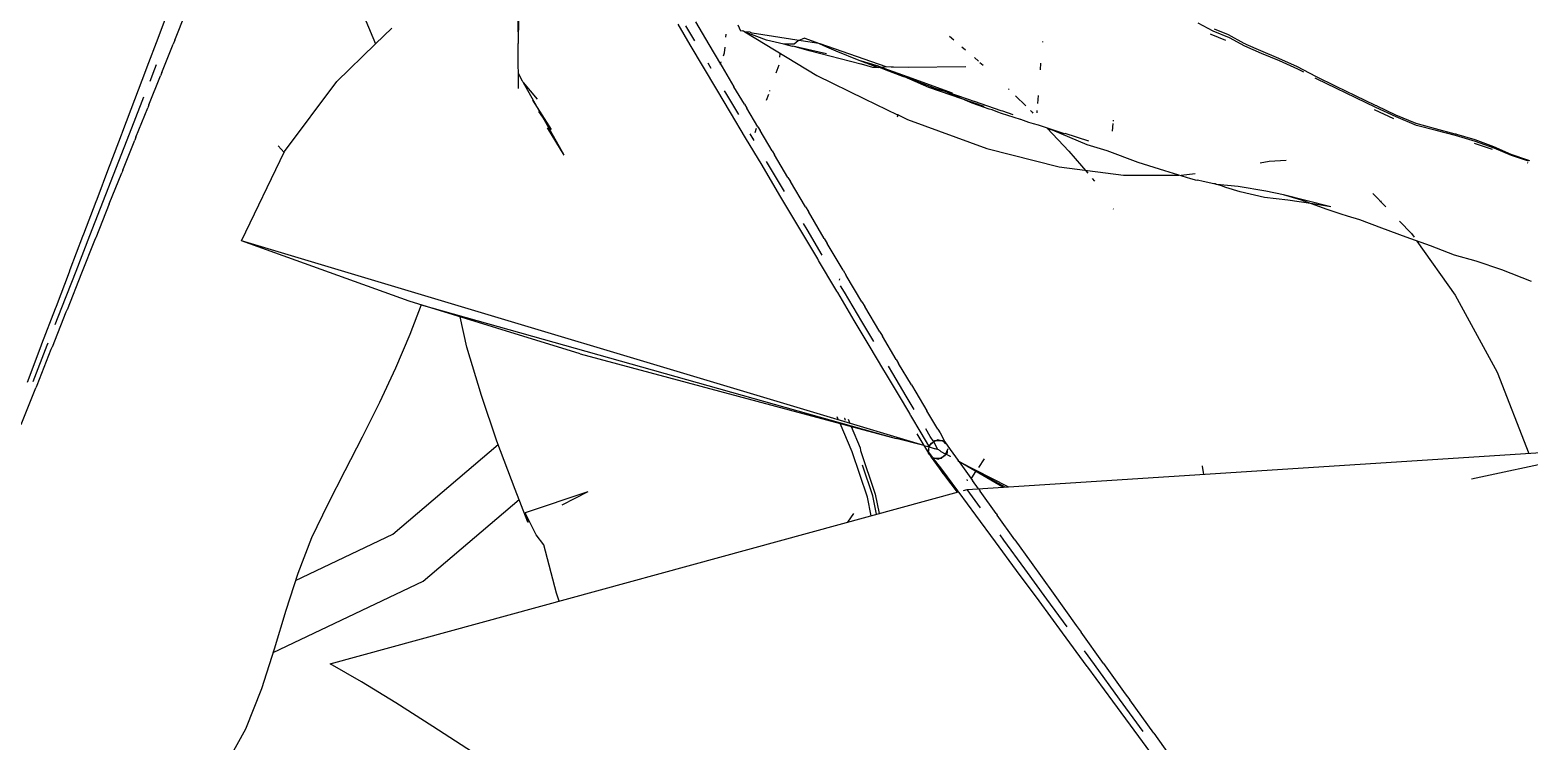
# Model space of a CAD drawing. Header units: metres. Extents: x 113 to 8702, y -1158 to 1243.
# Drawn here: x 5913.8757 to 5914.0155, y -734.4196 to -734.3533 of the extents above; entities that cross this region are included whole.
import ezdxf

# ---------------------------------------------------------------- set-up
doc = ezdxf.new("R2010")
doc.units = ezdxf.units.M
doc.header["$MEASUREMENT"] = 0
doc.layers.add('YELLOW', color=2, linetype='Continuous')

# ---------------------------------------------------------------- blocks, each defined once
blk = doc.blocks.new('EK')
at = {"color": 250}
for p, q in [((5900.8061, -832.3249), (5900.8682, -832.7077)), ((5900.8336, -833.8176), (5900.8153, -832.3814)), ((5900.1574, -832.5842), (5900.1727, -832.5463)), ((5900.1754, -832.5466), (5900.161, -832.583)), ((5900.1727, -832.5463), (5900.1741, -832.5439)), ((5900.1792, -832.5475), (5900.1787, -832.5487)), ((5900.4399, -832.5533), (5900.411, -832.6174)), ((5900.1389, -832.6216), (5900.1574, -832.5842)), ((5900.161, -832.583), (5900.1427, -832.6204)), ((5900.6354, -832.6395), (5900.8178, -832.5786)), ((5900.1427, -832.6204), (5900.1258, -832.6607)), ((5900.411, -832.6174), (5900.389, -832.673)), ((5900.1217, -832.6619), (5900.1389, -832.6216)), ((5900.1457, -832.6246), (5900.1298, -832.6631)), ((5900.4618, -832.723), (5900.6354, -832.6395)), ((5900.1076, -832.7018), (5900.1217, -832.6619)), ((5900.1258, -832.6607), (5900.1106, -832.7038)), ((5900.389, -832.673), (5900.3732, -832.7198)), ((5900.0929, -832.7476), (5900.1064, -832.7052)), ((5900.1106, -832.7038), (5900.0975, -832.7461)), ((5900.1064, -832.7052), (5900.1071, -832.703)), ((5900.1071, -832.703), (5900.1076, -832.7018)), ((5900.0791, -832.7901), (5900.0929, -832.7476)), ((5900.0975, -832.7461), (5900.0838, -832.7887)), ((5900.3381, -832.801), (5900.4618, -832.723)), ((5900.3732, -832.7198), (5900.3505, -832.7717)), ((5900.3505, -832.7717), (5900.3285, -832.8239)), ((5900.0579, -832.8335), (5900.0791, -832.7901)), ((5900.0838, -832.7887), (5900.0628, -832.8323)), ((5900.2921, -832.8371), (5900.3211, -832.8118)), ((5900.3211, -832.8118), (5900.3296, -832.8064)), ((5900.0363, -832.8736), (5900.0579, -832.8335)), ((5900.0628, -832.8323), (5900.0395, -832.8758)), ((5900.0667, -832.8374), (5900.0447, -832.879)), ((5900.3285, -832.8239), (5900.3061, -832.8766)), ((5900.0113, -832.9204), (5900.0344, -832.877)), ((5900.0395, -832.8758), (5900.0166, -832.9191)), ((5900.0344, -832.877), (5900.0357, -832.8746)), ((5900.0357, -832.8746), (5900.0363, -832.8736)), ((5900.2289, -832.8923), (5900.2597, -832.8655)), ((5900.2469, -832.874), (5900.2474, -832.8761)), ((5900.3061, -832.8766), (5900.2847, -832.9242)), ((5899.9881, -832.9617), (5900.0113, -832.9204)), ((5900.0166, -832.9191), (5899.9936, -832.9604)), ((5900.2847, -832.9242), (5900.2757, -832.9508)), ((5899.9642, -833.0047), (5899.9881, -832.9617)), ((5899.9936, -832.9604), (5899.97, -833.0033)), ((5900.2705, -832.9646), (5900.2586, -832.9948)), ((5900.2757, -832.9508), (5900.2705, -832.9646)), ((5899.9406, -833.0446), (5899.9642, -833.0047)), ((5899.97, -833.0033), (5899.9685, -833.0057)), ((5900.2532, -832.9858), (5900.2215, -833.0889)), ((5900.2581, -832.9969), (5900.2352, -833.0502)), ((5900.2532, -832.9858), (5900.2448, -833.0254)), ((5900.2586, -832.9948), (5900.2581, -832.9969)), ((5899.92, -833.0846), (5899.9406, -833.0446)), ((5899.9468, -833.0429), (5899.9264, -833.0827)), ((5899.9542, -833.0302), (5899.9468, -833.0429)), ((5900.2448, -833.0254), (5900.2337, -833.08)), ((5900.1456, -833.1167), (5900.1458, -833.0794)), ((5900.2352, -833.0502), (5900.2215, -833.0889)), ((5900.2337, -833.08), (5900.2253, -833.131)), ((5899.9015, -833.1232), (5899.92, -833.0846)), ((5899.9264, -833.0827), (5899.9082, -833.1211)), ((5900.2215, -833.0889), (5900.2114, -833.1275)), ((5899.8856, -833.1544), (5899.9015, -833.1232)), ((5899.9082, -833.1211), (5899.8902, -833.1568)), ((5900.1487, -833.1367), (5900.1456, -833.1167)), ((5900.2114, -833.1275), (5900.1978, -833.1874)), ((5900.2253, -833.131), (5900.2096, -833.1838)), ((5899.8628, -833.1924), (5899.8832, -833.1591)), ((5899.8902, -833.1568), (5899.8701, -833.19)), ((5899.8832, -833.1591), (5899.885, -833.1555)), ((5899.885, -833.1555), (5899.8856, -833.1544)), ((5899.8484, -833.2222), (5899.8628, -833.1924)), ((5899.8701, -833.19), (5899.8534, -833.2249)), ((5899.8755, -833.1982), (5899.8606, -833.2299)), ((5900.1978, -833.1874), (5900.191, -833.2345)), ((5900.1987, -833.2144), (5900.1948, -833.2242)), ((5900.2096, -833.1838), (5900.1987, -833.2144)), ((5899.8534, -833.2249), (5899.8345, -833.2573)), ((5899.8606, -833.2299), (5899.8598, -833.2313)), ((5900.1893, -833.2409), (5900.1828, -833.2639)), ((5900.1895, -833.2386), (5900.1893, -833.2409)), ((5900.1898, -833.2377), (5900.1895, -833.2386)), ((5900.1913, -833.2353), (5900.1898, -833.2377)), ((5900.1948, -833.2242), (5900.191, -833.2345)), ((5900.191, -833.2345), (5900.1913, -833.2353)), ((5900.1664, -833.3115), (5900.1643, -833.2804)), ((5900.1799, -833.2774), (5900.1757, -833.2908)), ((5900.1828, -833.2639), (5900.1796, -833.2761)), ((5900.1796, -833.2761), (5900.1799, -833.2774)), ((5900.1757, -833.2908), (5900.1552, -833.3471)), ((5900.808, -833.2986), (5900.8094, -833.2984)), ((5900.8094, -833.2984), (5900.827, -833.2966)), ((5900.1602, -833.4383), (5900.1664, -833.3164)), ((5900.1552, -833.3471), (5900.1335, -833.4044)), ((5900.1335, -833.4044), (5900.1045, -833.4717)), ((5901.3908, -833.435), (5901.4656, -833.387)), ((5900.1347, -833.5791), (5900.1602, -833.4383)), ((5901.3908, -833.435), (5901.3147, -833.484)), ((5901.4795, -833.4134), (5901.3964, -833.4681)), ((5900.0402, -833.4543), (5900.038, -833.454)), ((5900.0619, -833.4571), (5900.0452, -833.4549)), ((5900.1045, -833.4717), (5900.0889, -833.5147)), ((5900.2329, -833.4647), (5900.2335, -833.4644)), ((5901.3854, -833.4582), (5901.3118, -833.5061)), ((5901.3964, -833.4681), (5901.3153, -833.5216)), ((5900.0811, -833.5103), (5900.0621, -833.5619)), ((5900.1641, -833.5072), (5900.1702, -833.5025)), ((5901.2316, -833.5374), (5901.3006, -833.4931)), ((5901.3118, -833.5061), (5901.233, -833.5574)), ((5901.3006, -833.4931), (5901.3147, -833.484)), ((5900.0889, -833.5147), (5900.0534, -833.5889)), ((5900.1007, -833.5558), (5900.1516, -833.5168)), ((5901.2316, -833.5374), (5901.1604, -833.5831)), ((5901.3153, -833.5216), (5901.2382, -833.5724)), ((5900.0623, -833.5633), (5900.0404, -833.6197)), ((5900.0477, -833.6009), (5900.1007, -833.5558)), ((5900.0621, -833.5619), (5900.0623, -833.5633)), ((5901.2363, -833.5736), (5901.16, -833.6239)), ((5901.233, -833.5574), (5901.202, -833.5776)), ((5901.2382, -833.5724), (5901.2363, -833.5736)), ((5899.8581, -833.6008), (5899.8572, -833.6007)), ((5899.9187, -833.6088), (5899.9042, -833.6069)), ((5900.0534, -833.5889), (5900.0492, -833.5997)), ((5900.0856, -833.7356), (5900.1347, -833.5791)), ((5901.0712, -833.6404), (5901.1447, -833.5932)), ((5901.1447, -833.5932), (5901.1604, -833.5831)), ((5899.9926, -833.6185), (5899.9751, -833.6162)), ((5900.0074, -833.6355), (5900.0112, -833.6319)), ((5900.0129, -833.6212), (5900.0078, -833.6205)), ((5900.0112, -833.6319), (5900.0132, -833.6303)), ((5900.0332, -833.6402), (5900.0257, -833.6574)), ((5900.0368, -833.6305), (5900.0332, -833.6402)), ((5900.0404, -833.6197), (5900.0368, -833.6305)), ((5901.0012, -833.6853), (5901.0712, -833.6404)), ((5901.1472, -833.6134), (5901.0839, -833.6546)), ((5901.16, -833.6239), (5901.0868, -833.6722)), ((5899.9734, -833.6667), (5899.9965, -833.6454)), ((5900.0148, -833.6736), (5900.0058, -833.6961)), ((5900.0262, -833.6583), (5900.0105, -833.6995)), ((5900.0257, -833.6574), (5900.0262, -833.6583)), ((5901.0839, -833.6546), (5901.0145, -833.6998)), ((5901.0868, -833.6722), (5901.0172, -833.7181)), ((5899.9575, -833.6813), (5899.959, -833.6799)), ((5900.0044, -833.6995), (5899.9812, -833.7573)), ((5900.0073, -833.7072), (5900.0013, -833.7197)), ((5900.0058, -833.6961), (5900.0044, -833.6995)), ((5900.0105, -833.6995), (5900.0073, -833.7072)), ((5901.0145, -833.6998), (5900.9493, -833.7423)), ((5900.9498, -833.7182), (5901.0012, -833.6853)), ((5899.8957, -833.7409), (5899.902, -833.7342)), ((5899.9932, -833.7371), (5899.9449, -833.8561)), ((5899.9996, -833.7259), (5899.9845, -833.7626)), ((5900.0013, -833.7197), (5899.9996, -833.7259)), ((5900.0129, -833.9069), (5900.0856, -833.7356)), ((5900.8326, -833.7389), (5900.7713, -833.8329)), ((5900.8325, -833.7274), (5900.7719, -833.832)), ((5900.8325, -833.7334), (5900.7719, -833.832)), ((5900.9498, -833.7182), (5900.8936, -833.7542)), ((5900.9493, -833.7423), (5900.9368, -833.7504)), ((5901.0172, -833.7181), (5900.9516, -833.7614)), ((5899.8594, -833.7791), (5899.8665, -833.7716)), ((5899.8847, -833.7525), (5899.893, -833.7437)), ((5899.9043, -833.7723), (5899.8986, -833.899)), ((5899.9845, -833.7626), (5899.9556, -833.821)), ((5899.976, -833.7702), (5899.9556, -833.821)), ((5899.9813, -833.7585), (5899.976, -833.7702)), ((5899.9812, -833.7573), (5899.9813, -833.7585)), ((5900.8899, -833.7566), (5900.8388, -833.7892)), ((5900.8899, -833.7566), (5900.8936, -833.7542)), ((5900.9516, -833.7614), (5900.8908, -833.8016)), ((5899.8346, -833.8051), (5899.8434, -833.7959)), ((5899.9604, -833.8046), (5899.9191, -833.9021)), ((5899.9604, -833.8046), (5899.9556, -833.821)), ((5900.7866, -833.7896), (5900.7682, -833.7756)), ((5900.7719, -833.832), (5900.8146, -833.8047)), ((5900.8082, -833.8062), (5900.7952, -833.7962)), ((5900.8333, -833.7928), (5900.8146, -833.8047)), ((5900.8333, -833.7928), (5900.8344, -833.7921)), ((5900.8753, -833.7905), (5900.8336, -833.8176)), ((5900.8344, -833.7921), (5900.8359, -833.7911)), ((5900.8359, -833.7911), (5900.8388, -833.7892)), ((5900.8908, -833.8016), (5900.8396, -833.8356)), ((5899.9556, -833.821), (5899.9449, -833.8561)), ((5899.9556, -833.821), (5899.9479, -833.8414)), ((5900.7434, -833.85), (5900.7691, -833.8337)), ((5900.7713, -833.8329), (5900.7691, -833.8337)), ((5900.8354, -833.8384), (5900.786, -833.8711)), ((5900.8001, -833.8654), (5900.8385, -833.8398)), ((5900.8119, -833.8174), (5900.8142, -833.8165)), ((5900.8353, -833.8254), (5900.8336, -833.8176)), ((5900.8386, -833.8362), (5900.8354, -833.8384)), ((5901.1451, -835.2373), (5900.8378, -833.8368)), ((5900.8396, -833.8356), (5900.8386, -833.8362)), ((5899.9479, -833.8414), (5899.9193, -833.9087)), ((5899.9449, -833.8561), (5899.9193, -833.9087)), ((5900.6976, -833.8752), (5900.706, -833.8708)), ((5900.706, -833.8708), (5900.7263, -833.8609)), ((5900.7263, -833.8609), (5900.721, -833.8764)), ((5900.7224, -833.8795), (5900.7228, -833.8712)), ((5900.7228, -833.8712), (5900.7231, -833.866)), ((5900.7231, -833.866), (5900.7304, -833.8596)), ((5900.7263, -833.8609), (5900.7434, -833.85)), ((5900.741, -833.8562), (5900.7428, -833.8556)), ((5900.7565, -833.8618), (5900.7428, -833.8556)), ((5900.7446, -833.8739), (5900.7435, -833.8755)), ((5900.7458, -833.8724), (5900.7446, -833.8739)), ((5900.7452, -833.8567), (5900.7515, -833.8575)), ((5900.747, -833.8709), (5900.7458, -833.8724)), ((5900.747, -833.8709), (5900.7524, -833.8618)), ((5900.7515, -833.8575), (5900.7533, -833.8604)), ((5900.7533, -833.8604), (5900.7524, -833.8618)), ((5900.759, -833.8507), (5900.7533, -833.8604)), ((5900.7541, -833.8607), (5900.7625, -833.8711)), ((5900.7637, -833.8777), (5900.7565, -833.8618)), ((5900.7584, -833.8932), (5900.8001, -833.8654)), ((5900.7601, -833.8501), (5900.759, -833.8507)), ((5900.7955, -833.8684), (5900.7617, -833.8881)), ((5900.786, -833.8711), (5900.7617, -833.8881)), ((5900.7625, -833.8711), (5900.7617, -833.8881)), ((5899.8986, -833.899), (5899.8961, -833.9317)), ((5899.9191, -833.9021), (5899.8986, -833.9523)), ((5900.0017, -833.9265), (5900.0129, -833.9069)), ((5900.614, -833.9193), (5900.6563, -833.897)), ((5900.6976, -833.8752), (5900.6563, -833.897)), ((5900.7132, -833.8925), (5900.6958, -833.9016)), ((5900.7332, -833.8966), (5900.7041, -833.912)), ((5900.7252, -833.8857), (5900.7132, -833.8925)), ((5900.7204, -833.9141), (5900.7495, -833.8987)), ((5900.721, -833.8764), (5900.7282, -833.8923)), ((5900.7222, -833.8831), (5900.7224, -833.8795)), ((5900.7252, -833.8857), (5900.7222, -833.8831)), ((5900.7424, -833.8771), (5900.7252, -833.8857)), ((5900.7307, -833.8934), (5900.7262, -833.888)), ((5900.7282, -833.8923), (5900.7307, -833.8934)), ((5900.7332, -833.8966), (5900.7307, -833.8934)), ((5900.7307, -833.8934), (5900.7363, -833.8965)), ((5900.7356, -833.8994), (5900.7329, -833.9075)), ((5900.7363, -833.8965), (5900.7332, -833.8966)), ((5900.7363, -833.8965), (5900.7356, -833.8994)), ((5900.7365, -833.8961), (5900.7363, -833.8965)), ((5900.7395, -833.8974), (5900.7363, -833.8965)), ((5900.7383, -833.8909), (5900.7365, -833.8961)), ((5900.7405, -833.8849), (5900.7383, -833.8909)), ((5900.7495, -833.8987), (5900.7395, -833.8974)), ((5900.7395, -833.8974), (5900.7437, -833.8993)), ((5900.7409, -833.8829), (5900.7405, -833.8849)), ((5900.7414, -833.8809), (5900.7409, -833.8829)), ((5900.7418, -833.879), (5900.7414, -833.8809)), ((5900.7424, -833.8771), (5900.7418, -833.879)), ((5900.7435, -833.8755), (5900.7424, -833.8771)), ((5900.7437, -833.8993), (5900.7455, -833.8982)), ((5900.7596, -833.8897), (5900.7462, -833.8983)), ((5900.7462, -833.8983), (5900.7534, -833.8954)), ((5900.7534, -833.8954), (5900.7495, -833.8987)), ((5900.7534, -833.8954), (5900.7584, -833.8932)), ((5900.7596, -833.8897), (5900.7637, -833.8777)), ((5900.7617, -833.8881), (5900.76, -833.8884)), ((5899.896, -833.9365), (5899.8952, -833.948)), ((5899.8961, -833.9317), (5899.896, -833.9365)), ((5899.9178, -833.9118), (5899.8986, -833.9523)), ((5899.9178, -833.9118), (5899.9024, -833.9483)), ((5899.9188, -833.9097), (5899.9178, -833.9118)), ((5899.9193, -833.9087), (5899.9188, -833.9097)), ((5899.9625, -833.9987), (5900.0017, -833.9282)), ((5900.0017, -833.9265), (5900.0017, -833.9282)), ((5900.0061, -833.9284), (5900.0017, -833.9265)), ((5900.7323, -833.9078), (5900.2042, -835.3846)), ((5900.597, -833.9283), (5900.5485, -833.9538)), ((5900.597, -833.9283), (5900.614, -833.9193)), ((5900.66, -833.9352), (5900.617, -833.9579)), ((5900.6517, -833.9249), (5900.6213, -833.9409)), ((5900.6642, -833.9337), (5900.66, -833.9352)), ((5900.6644, -833.9329), (5900.6642, -833.9337)), ((5900.7041, -833.912), (5900.6644, -833.9329)), ((5900.6663, -833.9319), (5900.6661, -833.9331)), ((5900.7053, -833.922), (5900.7204, -833.9141)), ((5900.7323, -833.9078), (5900.7135, -833.9676)), ((5899.8952, -833.948), (5899.8365, -834.09)), ((5899.8928, -833.9644), (5899.8777, -834.0065)), ((5899.8862, -833.9863), (5899.8957, -833.9641)), ((5899.8958, -833.9581), (5899.8928, -833.9644)), ((5899.8958, -833.9626), (5899.8951, -833.9772)), ((5899.8952, -833.948), (5899.8958, -833.9552)), ((5899.9024, -833.9483), (5899.8958, -833.9626)), ((5899.8958, -833.9552), (5899.8986, -833.9523)), ((5899.8958, -833.9552), (5899.8958, -833.9573)), ((5899.8958, -833.9552), (5899.896, -833.9568)), ((5899.896, -833.9568), (5899.8958, -833.9573)), ((5899.8958, -833.9573), (5899.8958, -833.9581)), ((5899.8958, -833.9581), (5899.8958, -833.9626)), ((5900.3657, -834.9964), (5900.7135, -833.9676)), ((5900.5397, -833.9585), (5900.4868, -833.9863)), ((5900.4915, -834.6531), (5900.7135, -833.9676)), ((5900.5397, -833.9585), (5900.5485, -833.9538)), ((5900.5698, -833.968), (5900.5533, -833.9767)), ((5900.617, -833.9579), (5900.5678, -833.9838)), ((5900.6213, -833.9409), (5900.5698, -833.968)), ((5899.8865, -834.0032), (5899.8508, -834.1151)), ((5899.8847, -833.9912), (5899.8777, -834.0065)), ((5899.8862, -833.9872), (5899.8845, -833.9903)), ((5899.8845, -833.9903), (5899.8847, -833.9912)), ((5899.8862, -833.9863), (5899.8862, -833.9872)), ((5899.8951, -833.9772), (5899.8863, -834.0019)), ((5899.8863, -834.0019), (5899.8865, -834.0032)), ((5899.9061, -834.1013), (5899.9625, -833.9987)), ((5900.4768, -833.9916), (5900.4198, -834.0216)), ((5900.4977, -834.006), (5900.4522, -834.03)), ((5900.4768, -833.9916), (5900.4868, -833.9863)), ((5900.5616, -833.9871), (5900.5059, -834.0164)), ((5900.5678, -833.9838), (5900.5616, -833.9871)), ((5899.8777, -834.0065), (5899.8551, -834.0561)), ((5900.4087, -834.0275), (5900.349, -834.059)), ((5900.4522, -834.03), (5900.3857, -834.065)), ((5900.4087, -834.0275), (5900.4198, -834.0216)), ((5900.5059, -834.0164), (5900.4488, -834.0465)), ((5900.7361, -834.0477), (5900.8335, -834.0202)), ((5900.839, -834.0378), (5900.7378, -834.0663)), ((5900.8365, -834.0259), (5900.7684, -834.0446)), ((5900.8335, -834.0202), (5900.8766, -834.0137)), ((5900.8779, -834.0196), (5900.8365, -834.0259)), ((5900.8805, -834.0312), (5900.839, -834.0378)), ((5899.8551, -834.0561), (5899.8446, -834.0761)), ((5900.3375, -834.065), (5900.2766, -834.0971)), ((5900.3375, -834.065), (5900.349, -834.059)), ((5900.3857, -834.065), (5900.3711, -834.0727)), ((5900.4488, -834.0465), (5900.3856, -834.0798)), ((5900.6655, -834.071), (5900.6751, -834.0676)), ((5900.7378, -834.0663), (5900.6741, -834.0893)), ((5900.6819, -834.0652), (5900.7301, -834.0483)), ((5900.7301, -834.0483), (5900.7361, -834.0477)), ((5900.892, -834.0836), (5900.8734, -834.0693)), ((5899.8022, -834.254), (5899.9061, -834.1013)), ((5899.8356, -834.093), (5899.8232, -834.1221)), ((5899.8356, -834.093), (5899.8282, -834.1313)), ((5899.8368, -834.0914), (5899.8356, -834.093)), ((5899.8365, -834.09), (5899.8368, -834.0914)), ((5899.8446, -834.0761), (5899.8368, -834.0914)), ((5899.8596, -834.0771), (5899.8387, -834.1505)), ((5900.2652, -834.1032), (5900.2045, -834.1351)), ((5900.2652, -834.1032), (5900.2766, -834.0971)), ((5900.3791, -834.0832), (5900.3131, -834.118)), ((5900.359, -834.0745), (5900.3557, -834.0732)), ((5900.3828, -834.0813), (5900.3791, -834.0832)), ((5900.3856, -834.0798), (5900.3828, -834.0813)), ((5900.6664, -834.0921), (5900.6591, -834.0947)), ((5900.6636, -834.0781), (5900.6633, -834.0791)), ((5900.6683, -834.0774), (5900.6636, -834.0781)), ((5899.8282, -834.1313), (5899.8054, -834.2381)), ((5899.8232, -834.1221), (5899.8223, -834.1242)), ((5899.8223, -834.1242), (5899.8278, -834.1378)), ((5899.8278, -834.1378), (5899.8346, -834.1472)), ((5899.8508, -834.1151), (5899.8387, -834.1505)), ((5900.1934, -834.141), (5900.2045, -834.1351)), ((5900.3095, -834.1199), (5900.2379, -834.1577)), ((5900.3016, -834.1094), (5900.244, -834.1397)), ((5900.3131, -834.118), (5900.3095, -834.1199)), ((5899.8333, -834.1699), (5899.8226, -834.2073)), ((5899.8346, -834.1472), (5899.8333, -834.1699)), ((5899.8392, -834.1514), (5899.8333, -834.1699)), ((5899.8387, -834.1505), (5899.8392, -834.1514)), ((5900.1269, -834.176), (5900.1364, -834.171)), ((5900.1934, -834.141), (5900.1364, -834.171)), ((5900.2379, -834.1577), (5900.1659, -834.1956)), ((5900.244, -834.1397), (5900.23, -834.1471)), ((5899.8613, -834.1802), (5899.8545, -834.1793)), ((5899.8956, -834.1899), (5899.8784, -834.1827)), ((5900.067, -834.2076), (5900.0755, -834.2031)), ((5900.1269, -834.176), (5900.0755, -834.2031)), ((5900.1659, -834.1956), (5900.0974, -834.2317)), ((5900.1579, -834.1851), (5900.1044, -834.2133)), ((5899.8226, -834.2073), (5899.8017, -834.2553)), ((5899.9354, -834.2063), (5899.9338, -834.2057)), ((5899.9549, -834.2144), (5899.9415, -834.2089)), ((5900.0121, -834.2365), (5899.97, -834.2587)), ((5900.0121, -834.2365), (5900.0207, -834.232)), ((5900.067, -834.2076), (5900.0207, -834.232)), ((5900.0974, -834.2317), (5900.0348, -834.2647)), ((5900.1044, -834.2133), (5900.0893, -834.2213)), ((5899.8001, -834.2628), (5899.7862, -834.268)), ((5899.8005, -834.2579), (5899.7998, -834.2595)), ((5899.7998, -834.2595), (5899.8001, -834.2628)), ((5899.8007, -834.2561), (5899.8005, -834.2579)), ((5899.8017, -834.2553), (5899.8007, -834.2561)), ((5899.8035, -834.2429), (5899.8022, -834.254)), ((5899.8035, -834.2429), (5899.8043, -834.2423)), ((5899.8054, -834.2381), (5899.8043, -834.2423)), ((5899.9607, -834.2636), (5899.9213, -834.2844)), ((5899.9607, -834.2636), (5899.97, -834.2587)), ((5900.0348, -834.2647), (5899.9779, -834.2947)), ((5900.0242, -834.2431), (5900.0149, -834.2393)), ((5900.0416, -834.2464), (5900.0267, -834.2543)), ((5900.0374, -834.2486), (5900.0358, -834.2479)), ((5899.8118, -834.2968), (5899.8051, -834.2959)), ((5899.8455, -834.3012), (5899.8334, -834.2996)), ((5899.8522, -834.304), (5899.8455, -834.3012)), ((5899.876, -834.3083), (5899.9213, -834.2844)), ((5899.9779, -834.2947), (5899.9253, -834.3224)), ((5899.9833, -834.2771), (5899.9337, -834.3033)), ((5899.7746, -834.3617), (5899.8255, -834.3349)), ((5899.8255, -834.3349), (5899.8701, -834.3114)), ((5899.8712, -834.3118), (5899.8652, -834.3094)), ((5899.8786, -834.3323), (5899.8665, -834.3387)), ((5899.8701, -834.3114), (5899.8728, -834.3099)), ((5899.8728, -834.3099), (5899.876, -834.3083)), ((5899.9253, -834.3224), (5899.8748, -834.3491)), ((5899.9337, -834.3033), (5899.9296, -834.3054)), ((5899.8161, -834.3653), (5899.7819, -834.3833)), ((5899.8748, -834.3491), (5899.8244, -834.3756)), ((5899.8244, -834.3756), (5899.7778, -834.4002)), ((5900.0529, -834.6656), (5899.8873, -834.7472)), ((5900.0529, -834.6656), (5899.9908, -834.6987)), ((5900.4915, -834.6531), (5900.356, -835.0229)), ((5900.796, -834.6515), (5900.822, -834.7102)), ((5900.796, -834.6515), (5900.8348, -834.7914)), ((5899.9946, -834.6903), (5899.9285, -834.7281)), ((5899.9946, -834.6903), (5899.9536, -834.7163)), ((5899.9266, -834.7178), (5899.888, -834.7468)), ((5901.0331, -834.727), (5901.0148, -834.7321)), ((5899.8021, -834.7534), (5899.6009, -834.7459)), ((5899.8161, -834.7545), (5899.6995, -834.7455)), ((5899.901, -834.7579), (5899.8161, -834.7545)), ((5899.8856, -834.7484), (5899.8682, -834.7566)), ((5899.8864, -834.7481), (5899.8856, -834.7484)), ((5899.8873, -834.7472), (5899.8864, -834.7481)), ((5900.9076, -834.7544), (5900.8845, -834.7697)), ((5901.0148, -834.7321), (5900.9076, -834.7544)), ((5900.856, -834.7869), (5900.7822, -834.8107)), ((5900.8845, -834.7697), (5900.8348, -834.7914)), ((5900.8348, -834.7914), (5900.856, -834.7869)), ((5900.8542, -834.7829), (5900.856, -834.7869)), ((5900.7822, -834.8107), (5900.6742, -834.8455)), ((5900.9736, -835.0234), (5900.8048, -834.8035)), ((5900.6742, -834.8455), (5900.5716, -834.8741)), ((5900.8669, -835.085), (5900.6814, -834.8432)), ((5900.5716, -834.8741), (5900.4642, -834.9011)), ((5900.4642, -834.9011), (5900.3966, -834.9122)), ((5901.3551, -834.9346), (5901.294, -835.0186)), ((5900.356, -835.0229), (5900.2042, -835.3846)), ((5900.3657, -834.9964), (5900.4296, -835.0246)), ((5900.4296, -835.0246), (5900.5017, -835.0603)), ((5901.1136, -835.3615), (5900.9736, -835.0234)), ((5901.294, -835.0186), (5901.2378, -835.0977)), ((5899.7865, -835.0675), (5899.7536, -835.03)), ((5900.5017, -835.0603), (5900.5757, -835.0996)), ((5899.6974, -835.0995), (5899.7865, -835.0675)), ((5899.787, -835.068), (5899.7865, -835.0675)), ((5899.8647, -835.1565), (5899.787, -835.068)), ((5900.9578, -835.3044), (5900.8669, -835.085)), ((5900.5757, -835.0996), (5900.6497, -835.1411)), ((5901.2378, -835.0977), (5901.1878, -835.1709)), ((5900.0131, -835.2795), (5899.8647, -835.1565)), ((5900.6497, -835.1411), (5900.722, -835.183)), ((5900.722, -835.183), (5900.7937, -835.2246)), ((5901.1878, -835.1709), (5901.1451, -835.2373)), ((5900.7937, -835.2246), (5900.8658, -835.2642)), ((5900, -835.2933), (5900.0151, -835.2806)), ((5900.2042, -835.3846), (5900.0131, -835.2795)), ((5900.8658, -835.2642), (5900.9422, -835.2985)), ((5900.9422, -835.2985), (5901.0228, -835.3289)), ((5901.0228, -835.3289), (5901.1061, -835.3586)), ((5901.1061, -835.3586), (5901.1917, -835.3912)), ((5901.1917, -835.3912), (5901.2792, -835.4311)), ((5901.2792, -835.4311), (5901.3668, -835.4851)), ((5899.756, -835.5084), (5899.6959, -835.4806)), ((5899.7414, -835.541), (5899.6807, -835.5144)), ((5899.756, -835.5084), (5899.7643, -835.5122)), ((5899.8255, -835.5404), (5899.7643, -835.5122)), ((5899.7497, -835.5447), (5899.7414, -835.541)), ((5899.8113, -835.5717), (5899.7497, -835.5447)), ((5899.8164, -835.5552), (5899.8069, -835.5509)), ((5899.8427, -835.567), (5899.8164, -835.5552)), ((5899.8255, -835.5404), (5899.8328, -835.5438)), ((5899.8949, -835.5724), (5899.8328, -835.5438)), ((5899.8188, -835.575), (5899.8113, -835.5717)), ((5899.8813, -835.6025), (5899.8188, -835.575)), ((5899.8862, -835.5866), (5899.8771, -835.5825)), ((5899.9566, -835.6183), (5899.8862, -835.5866)), ((5899.8949, -835.5724), (5899.9015, -835.5754)), ((5899.9648, -835.6046), (5899.9015, -835.5754)), ((5899.9501, -835.6327), (5899.8813, -835.6025)), ((5900.1754, -835.7168), (5899.9566, -835.6183)), ((5899.9648, -835.6046), (5899.9709, -835.6074)), ((5900.0358, -835.6373), (5899.9709, -835.6074)), ((5899.9518, -835.6335), (5899.9501, -835.6327)), ((5899.958, -835.6362), (5899.9518, -835.6335)), ((5900.0217, -835.6642), (5899.958, -835.6362)), ((5900.0358, -835.6373), (5900.0414, -835.6399)), ((5900.1082, -835.6707), (5900.0414, -835.6399)), ((5900.029, -835.6674), (5900.0217, -835.6642)), ((5900.0963, -835.697), (5900.029, -835.6674)), ((5900.1082, -835.6707), (5900.1811, -835.7042)), ((5900.1017, -835.6994), (5900.0963, -835.697)), ((5900.1712, -835.7299), (5900.1017, -835.6994)), ((5900.2522, -835.7513), (5900.1754, -835.7168)), ((5900.1811, -835.7042), (5900.1824, -835.705)), ((5900.1824, -835.705), (5900.1875, -835.7072)), ((5900.1875, -835.7072), (5900.2575, -835.7394)), ((5900.1763, -835.7322), (5900.1712, -835.7299)), ((5900.2481, -835.7638), (5900.1763, -835.7322)), ((5900.3311, -835.7869), (5900.2522, -835.7513)), ((5900.2575, -835.7394), (5900.3362, -835.7756)), ((5900.253, -835.766), (5900.2481, -835.7638)), ((5900.3272, -835.7986), (5900.253, -835.766)), ((5900.3675, -835.8032), (5900.3311, -835.7869)), ((5900.3362, -835.7756), (5900.3373, -835.7762)), ((5900.3373, -835.7762), (5900.3417, -835.7786)), ((5900.3417, -835.7786), (5900.417, -835.8127)), ((5900.332, -835.8007), (5900.3272, -835.7986)), ((5900.4085, -835.8345), (5900.332, -835.8007)), ((5900.417, -835.8127), (5900.418, -835.8133)), ((5900.418, -835.8133), (5900.4222, -835.8156)), ((5900.4222, -835.8156), (5900.4994, -835.8506)), ((5900.4122, -835.8234), (5900.4071, -835.8211)), ((5900.413, -835.8365), (5900.4085, -835.8345)), ((5900.4903, -835.8585), (5900.4122, -835.8234)), ((5900.4914, -835.871), (5900.413, -835.8365)), ((5900.4994, -835.8506), (5900.5047, -835.853)), ((5900.5836, -835.8893), (5900.5047, -835.853))]:
    blk.add_line(p, q, dxfattribs=at)

msp = doc.modelspace()

# ---------------------------------------------------------------- hatches: boundary and pattern name
at = {"layer": 'YELLOW'}
h = msp.add_hatch(dxfattribs=at)
h.set_pattern_fill('ANSI31', color=15, scale=0.8983, angle=315)
h.set_pattern_definition([(0, (0.55346, 22.75361), (3e-17, 0.1122875), [])])
edge = h.paths.add_edge_path()
edge.add_line((5914.16149, -732.82808), (5914.16149, -732.77525))
edge.add_line((5914.16149, -732.77525), (5913.60805, -732.77525))
edge.add_line((5913.60805, -732.77525), (5913.60805, -732.65859))
edge.add_line((5913.60805, -732.65859), (5912.99605, -732.65859))
edge.add_line((5912.99605, -732.65859), (5912.99605, -732.74774))
edge.add_line((5912.99605, -732.74774), (5913.01781, -732.74774))
edge.add_line((5913.01781, -732.74774), (5912.99605, -732.79228))
edge.add_line((5912.99605, -732.79228), (5912.97429, -732.74774))
edge.add_line((5912.97429, -732.74774), (5912.99605, -732.74774))
edge.add_line((5912.99605, -732.74774), (5912.99605, -732.65859))
edge.add_line((5912.99605, -732.65859), (5912.35455, -732.65859))
edge.add_line((5912.35455, -732.65859), (5912.35455, -732.76401))
edge.add_line((5912.35455, -732.76401), (5911.79583, -732.76401))
edge.add_line((5911.79583, -732.76401), (5911.79583, -732.78508))
edge.add_line((5911.79583, -732.78508), (5911.88012, -732.78508))
edge.add_line((5911.88012, -732.78508), (5911.88012, -732.80615))
edge.add_line((5911.88012, -732.80615), (5911.33224, -732.80615))
edge.add_line((5911.33224, -732.80615), (5911.33224, -732.78508))
edge.add_line((5911.33224, -732.78508), (5911.41653, -732.78508))
edge.add_line((5911.41653, -732.78508), (5911.41653, -732.76401))
edge.add_line((5911.41653, -732.76401), (5910.85781, -732.76401))
edge.add_arc((5910.85781, -732.77719), 0.01318, 90, 180.0005)
edge.add_line((5910.84463, -732.77719), (5910.84465, -734.61234))
edge.add_line((5910.84465, -734.61234), (5911.79848, -734.61234))
edge.add_line((5911.79848, -734.61234), (5914.16149, -734.61234))
edge.add_line((5914.16149, -734.61234), (5914.16149, -733.97952))
edge.add_line((5914.16149, -733.97952), (5914.14837, -733.97932))
edge.add_line((5914.14837, -733.97932), (5913.0625, -733.96263))
edge.add_line((5913.0625, -733.96263), (5913.0625, -733.9626))
edge.add_line((5913.0625, -733.9626), (5913.02803, -733.96207))
edge.add_arc((5914.1787, -733.97875), 1.1508, 90.85685, 179.1691, ccw=False)
h.paths.add_polyline_path([(5912.37535, -733.8904), (5912.37535, -734.53879), (5911.72763, -734.53879), (5911.72763, -733.8904), (5912.28807, -733.8904), (5912.28807, -733.87085), (5912.35553, -733.87085), (5912.35553, -733.8904)], flags=16)
h.paths.add_polyline_path([(5912.35846, -733.90728), (5912.35846, -734.5219), (5911.82286, -734.5219), (5911.82286, -733.90728)], flags=0)
h.paths.add_polyline_path([(5913.63819, -734.06349), (5913.63819, -734.53321), (5912.45799, -734.53321), (5912.45799, -734.06349)], flags=16)
h.paths.add_polyline_path([(5913.61221, -734.08946), (5913.61221, -734.50723), (5912.48397, -734.50723), (5912.48397, -734.08946)], flags=0)
edge = h.paths.add_edge_path(flags=16)
edge.add_arc((5913.91581, -734.35633), 0.17948, 0, 360)

# ---------------------------------------------------------------- block references
at = {"layer": 'YELLOW', "color": 252, "xscale": 0.04235995126399837, "yscale": 0.04235995126399837, "zscale": 0.04235995126399837, "rotation": 272.9502569749219}
msp.add_blockref('EK', (5936.3716, -482.9505), dxfattribs=at)

doc.saveas('drawing.dxf')
